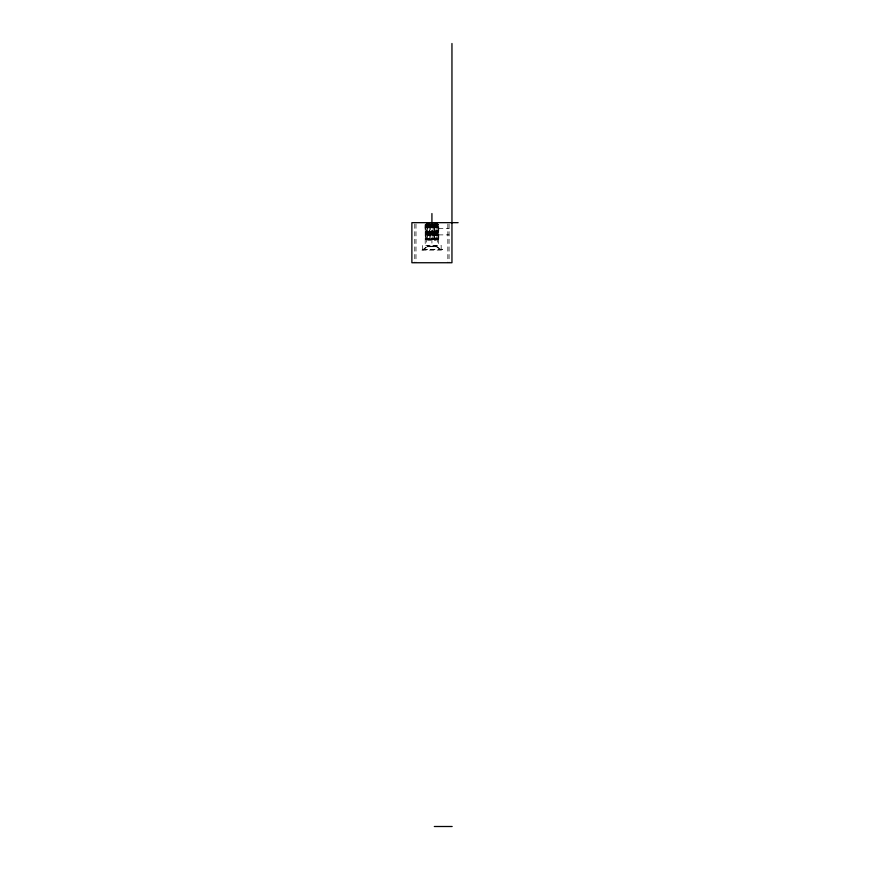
<?xml version="1.0" encoding="UTF-8"?>
<svg xmlns="http://www.w3.org/2000/svg" width="870" height="870" viewBox="0 0 870 870"><rect width="100%" height="100%" fill="white"/><g stroke="black" fill="none" stroke-linecap="round" stroke-linejoin="round"><path stroke-width="0.65" stroke-dasharray="4.35 3.26" d="M432.934 239.38L433.119 225.58M434.087 239.38L434.271 224.275M434.478 239.38L434.837 224.275L435.87 224.275L435.511 239.38M436.696 239.38L437.197 238.674L435.848 239.38L435.826 223.557M437.545 239.38L438.165 238.674L438.165 224.275L437.566 224.275L437.566 238.674L436.947 239.38L437.023 223.557M437.708 239.38L438.393 238.674L438.708 224.275M438.012 239.38L438.393 238.674M422.668 249.831L427.181 246.253L436.653 246.253L441.166 249.831M422.972 250.125L428.214 245.971M426.267 224.275L425.669 224.275L425.669 238.674L426.289 239.38M427.485 224.275L426.637 224.275L427.148 239.38L427.137 223.557M427.964 224.275L428.997 224.275L429.356 239.38M430.715 224.275L429.562 224.275L429.747 239.38L429.715 223.557M436.349 224.275L437.197 224.275M438.632 228.527L449.072 228.527M438.632 234.889L449.072 234.889M425.441 238.674L425.125 224.275L425.441 238.674L426.126 239.38M425.669 238.674L426.887 239.38L426.909 223.557M426.637 238.674L427.986 239.38M428.997 238.674L427.964 238.674L428.323 239.38M429.562 238.674L430.9 239.38M431.324 238.674L432.51 238.674M433.119 238.674L434.271 238.674M434.837 238.674L435.87 238.674M437.566 238.674L438.165 238.674M425.821 239.38L425.125 238.674L425.767 239.38L438.067 239.38L438.784 238.674L438.784 224.275M435.62 245.971L440.862 250.125M449.072 224.003L449.072 262.74M447.832 224.003L447.832 262.74M442.362 249.527L421.471 249.527M441.166 249.527L441.166 245.351L422.668 245.351L422.668 249.527M438.632 224.003L438.632 245.351M437.436 222.666L437.436 245.351M437.251 223.557L437.251 239.38M436.696 223.557L436.696 239.38M436.653 245.351L436.653 246.797M436.49 246.253L436.49 246.797M436.24 222.666L436.24 240.283L427.594 240.283L427.594 222.666M436.24 245.351L436.24 245.971L427.594 245.971L427.594 245.351M436.185 223.557L436.185 239.38M436.022 246.253L436.022 246.797M435.348 223.557L435.348 239.38M435.152 223.557L435.152 239.38M435.272 246.253L435.272 246.797M434.674 223.557L434.674 239.38M434.282 246.253L434.282 246.797M434.119 223.557L434.119 239.38M433.902 223.557L433.902 239.38M433.347 223.557L433.347 239.38M433.14 246.253L433.14 246.797M432.749 223.557L432.749 239.38M432.51 222.666L432.51 239.38M431.922 223.557L431.922 245.971M431.922 246.253L431.922 246.797M431.324 222.666L431.324 239.38M431.085 223.557L431.085 239.38M430.715 225.58L430.715 238.674M430.693 246.253L430.693 246.797M430.487 223.557L430.487 239.38M429.932 223.557L429.932 239.38M429.552 246.253L429.552 246.797M429.16 223.557L429.16 239.38M428.682 223.557L428.682 239.38M428.486 223.557L428.486 239.38M428.562 246.253L428.562 246.797M428.007 223.557L428.007 239.38M427.812 246.253L427.812 246.797M427.496 223.557L427.496 239.38M427.344 246.253L427.344 246.797M427.181 245.351L427.181 246.797M426.507 223.557L426.474 239.38M426.398 222.666L426.398 245.351M425.202 224.003L425.202 245.351M416.001 224.003L416.001 262.74M414.762 224.003L414.762 262.74M442.667 249.527L421.167 249.527L421.167 250.125L442.667 250.125L442.667 249.527"/><path stroke-width="1.3" d="M458.12 222.666L411.88 222.666L411.88 262.74L451.954 262.74L451.954 43.5M434.304 826.5L452.15 826.5M431.922 213.541L431.922 223.557"/></g></svg>
